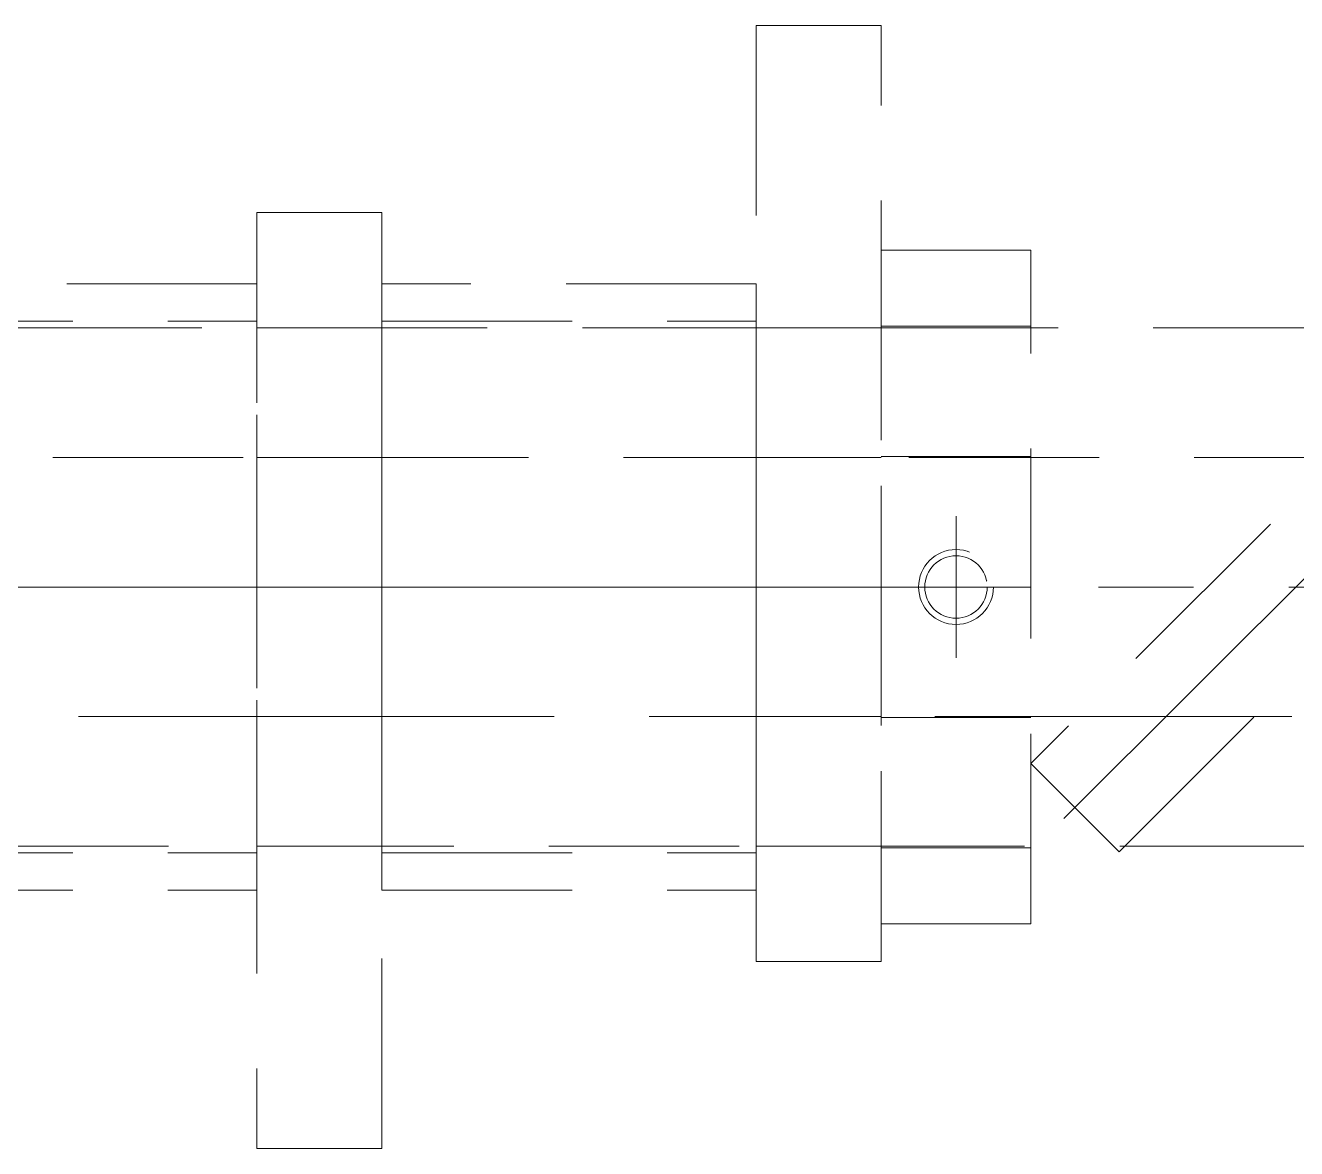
# Model space of a CAD drawing. Header units: millimetres. Extents: x 0 to 38884, y -3675 to 8056.
# Drawn here: x 12749 to 12850.9, y 4167.9 to 4257.9 of the extents above; entities that cross this region are included whole.
import ezdxf

# ---------------------------------------------------------------- set-up
doc = ezdxf.new("R2010")
doc.units = ezdxf.units.MM
doc.header["$LTSCALE"] = 2.4
doc.linetypes.add('CENTER2', pattern=[28.575, 19.05, -3.175, 3.175, -3.175])
doc.linetypes.add('HIDDEN', pattern=[9.525, 6.35, -3.175])
doc.layers.add('04_HIDDEN', color=2, linetype='HIDDEN', lineweight=13)
doc.layers.add('05_CENTER', color=4, linetype='CENTER2', lineweight=13)
doc.layers.add('10_DRAFT', color=8, linetype='Continuous', lineweight=0, plot=False)

# ---------------------------------------------------------------- blocks, each defined once
blk = doc.blocks.new('A$C501748FC_1')
at = {"color": 3}
for p, q in [((-317.89, 10.39), (-1548, 10.39)), ((-338.68, -10.39), (-1548, -10.39))]:
    blk.add_line(p, q, dxfattribs=at)
at = {"color": 0}
for points in [[(-1548, 20.78), (-301, 20.78), (-300, 19.78), (-300, -19.78), (-301, -20.78), (-1548, -20.78), (-1550, -18.78), (-1550, 18.78)], [(-339.14, -21.21), (-303.79, 14.14), (-310.86, 21.21), (-346.21, -14.14)]]:
    blk.add_lwpolyline(points, close=True, dxfattribs=at)
at = {"layer": '04_HIDDEN', "color": 3}
blk.add_line((-339.46, -10.39), (-325.32, -10.39), dxfattribs=at)
at = {"layer": '05_CENTER'}
for p, q in [((-343.56, -18.56), (-306.44, 18.56)), ((-1560, 0), (4.87, 0))]:
    blk.add_line(p, q, dxfattribs=at)
blk = doc.blocks.new('M6tz_1')
at = {"color": 0}
for radius in [3, 2.5]:
    blk.add_circle((0, 0), radius, dxfattribs=at)
at = {"layer": '05_CENTER'}
for p, q in [((0, -5.68), (0, 5.68)), ((5.68, 0), (-5.68, 0))]:
    blk.add_line(p, q, dxfattribs=at)
blk = doc.blocks.new('A$C1E3E77FD_1')
at = {"color": 0}
blk.add_lwpolyline([(-27, 0), (-27, -12), (27, -12), (27, 0)], close=True, dxfattribs=at)
at = {"layer": '04_HIDDEN'}
for p, q in [((-20.9, 0), (-20.9, -12)), ((-10.45, 0), (-10.45, -12)), ((10.45, 0), (10.45, -12)), ((20.9, 0), (20.9, -12))]:
    blk.add_line(p, q, dxfattribs=at)
at = {"layer": '10_DRAFT'}
blk.add_line((0, 0), (0, -12), dxfattribs=at)
blk.add_blockref('M6tz_1', (0, -6))
blk = doc.blocks.new('A$C34C55DE4_1')
at = {"color": 0}
blk.add_lwpolyline([(-30, -24.3), (0, -24.3), (0, 24.3), (-30, 24.3)], close=True, dxfattribs=at)
at = {"layer": '04_HIDDEN'}
for p, q in [((-30, 21.3), (0, 21.3)), ((-30, -21.3), (0, -21.3))]:
    blk.add_line(p, q, dxfattribs=at)
at = {"layer": '10_DRAFT'}
blk.add_line((-30, 0), (0, 0), dxfattribs=at)
blk = doc.blocks.new('A$C5507311E_1')
at = {"color": 0}
blk.add_line((0, -10), (0, 0), dxfattribs=at)
blk.add_lwpolyline([(-45, 0), (-45, -10), (30, -10), (30, 0)], close=True, dxfattribs=at)
at = {"layer": '04_HIDDEN'}
for p, q in [((-20.78, -10), (-20.78, 0)), ((20.78, -10), (20.78, 0))]:
    blk.add_line(p, q, dxfattribs=at)
at = {"layer": '04_HIDDEN', "color": 3}
for p, q in [((-10.39, -10), (-10.39, 0)), ((10.39, -10), (10.39, 0))]:
    blk.add_line(p, q, dxfattribs=at)
blk = doc.blocks.new('A$C00420161_1')
at = {"color": 0}
blk.add_lwpolyline([(-45, 10), (-45, 0), (30, 0), (30, 10)], close=True, dxfattribs=at)
at = {"layer": '04_HIDDEN'}
for p, q in [((-20.78, 0), (-20.78, 10)), ((20.78, 0), (20.78, 10))]:
    blk.add_line(p, q, dxfattribs=at)
at = {"layer": '04_HIDDEN', "color": 3}
for p, q in [((-10.39, 0), (-10.39, 10)), ((10.39, 0), (10.39, 10))]:
    blk.add_line(p, q, dxfattribs=at)
at = {"layer": '10_DRAFT'}
blk.add_line((0, 0), (0, 10), dxfattribs=at)
blk = doc.blocks.new('A$C724029F7_1')
for name, p, rotation in [('A$C5507311E_1', (-358.21, 0), 270), ('A$C00420161_1', (-398.21, 0), 90), ('A$C1E3E77FD_1', (-346.21, 0), 270)]:
    blk.add_blockref(name, p, dxfattribs=dict(rotation=rotation))
for name, p in [('A$C34C55DE4_1', (-408.21, 0)), ('A$C34C55DE4_1', (-368.21, 0)), ('A$C501748FC_1', (0, 0))]:
    blk.add_blockref(name, p)

msp = doc.modelspace()

# ---------------------------------------------------------------- block references
at = {"layer": '04_HIDDEN'}
msp.add_blockref('A$C724029F7_1', (13175.7869, 4212.8896), dxfattribs=at)

doc.saveas('drawing.dxf')
